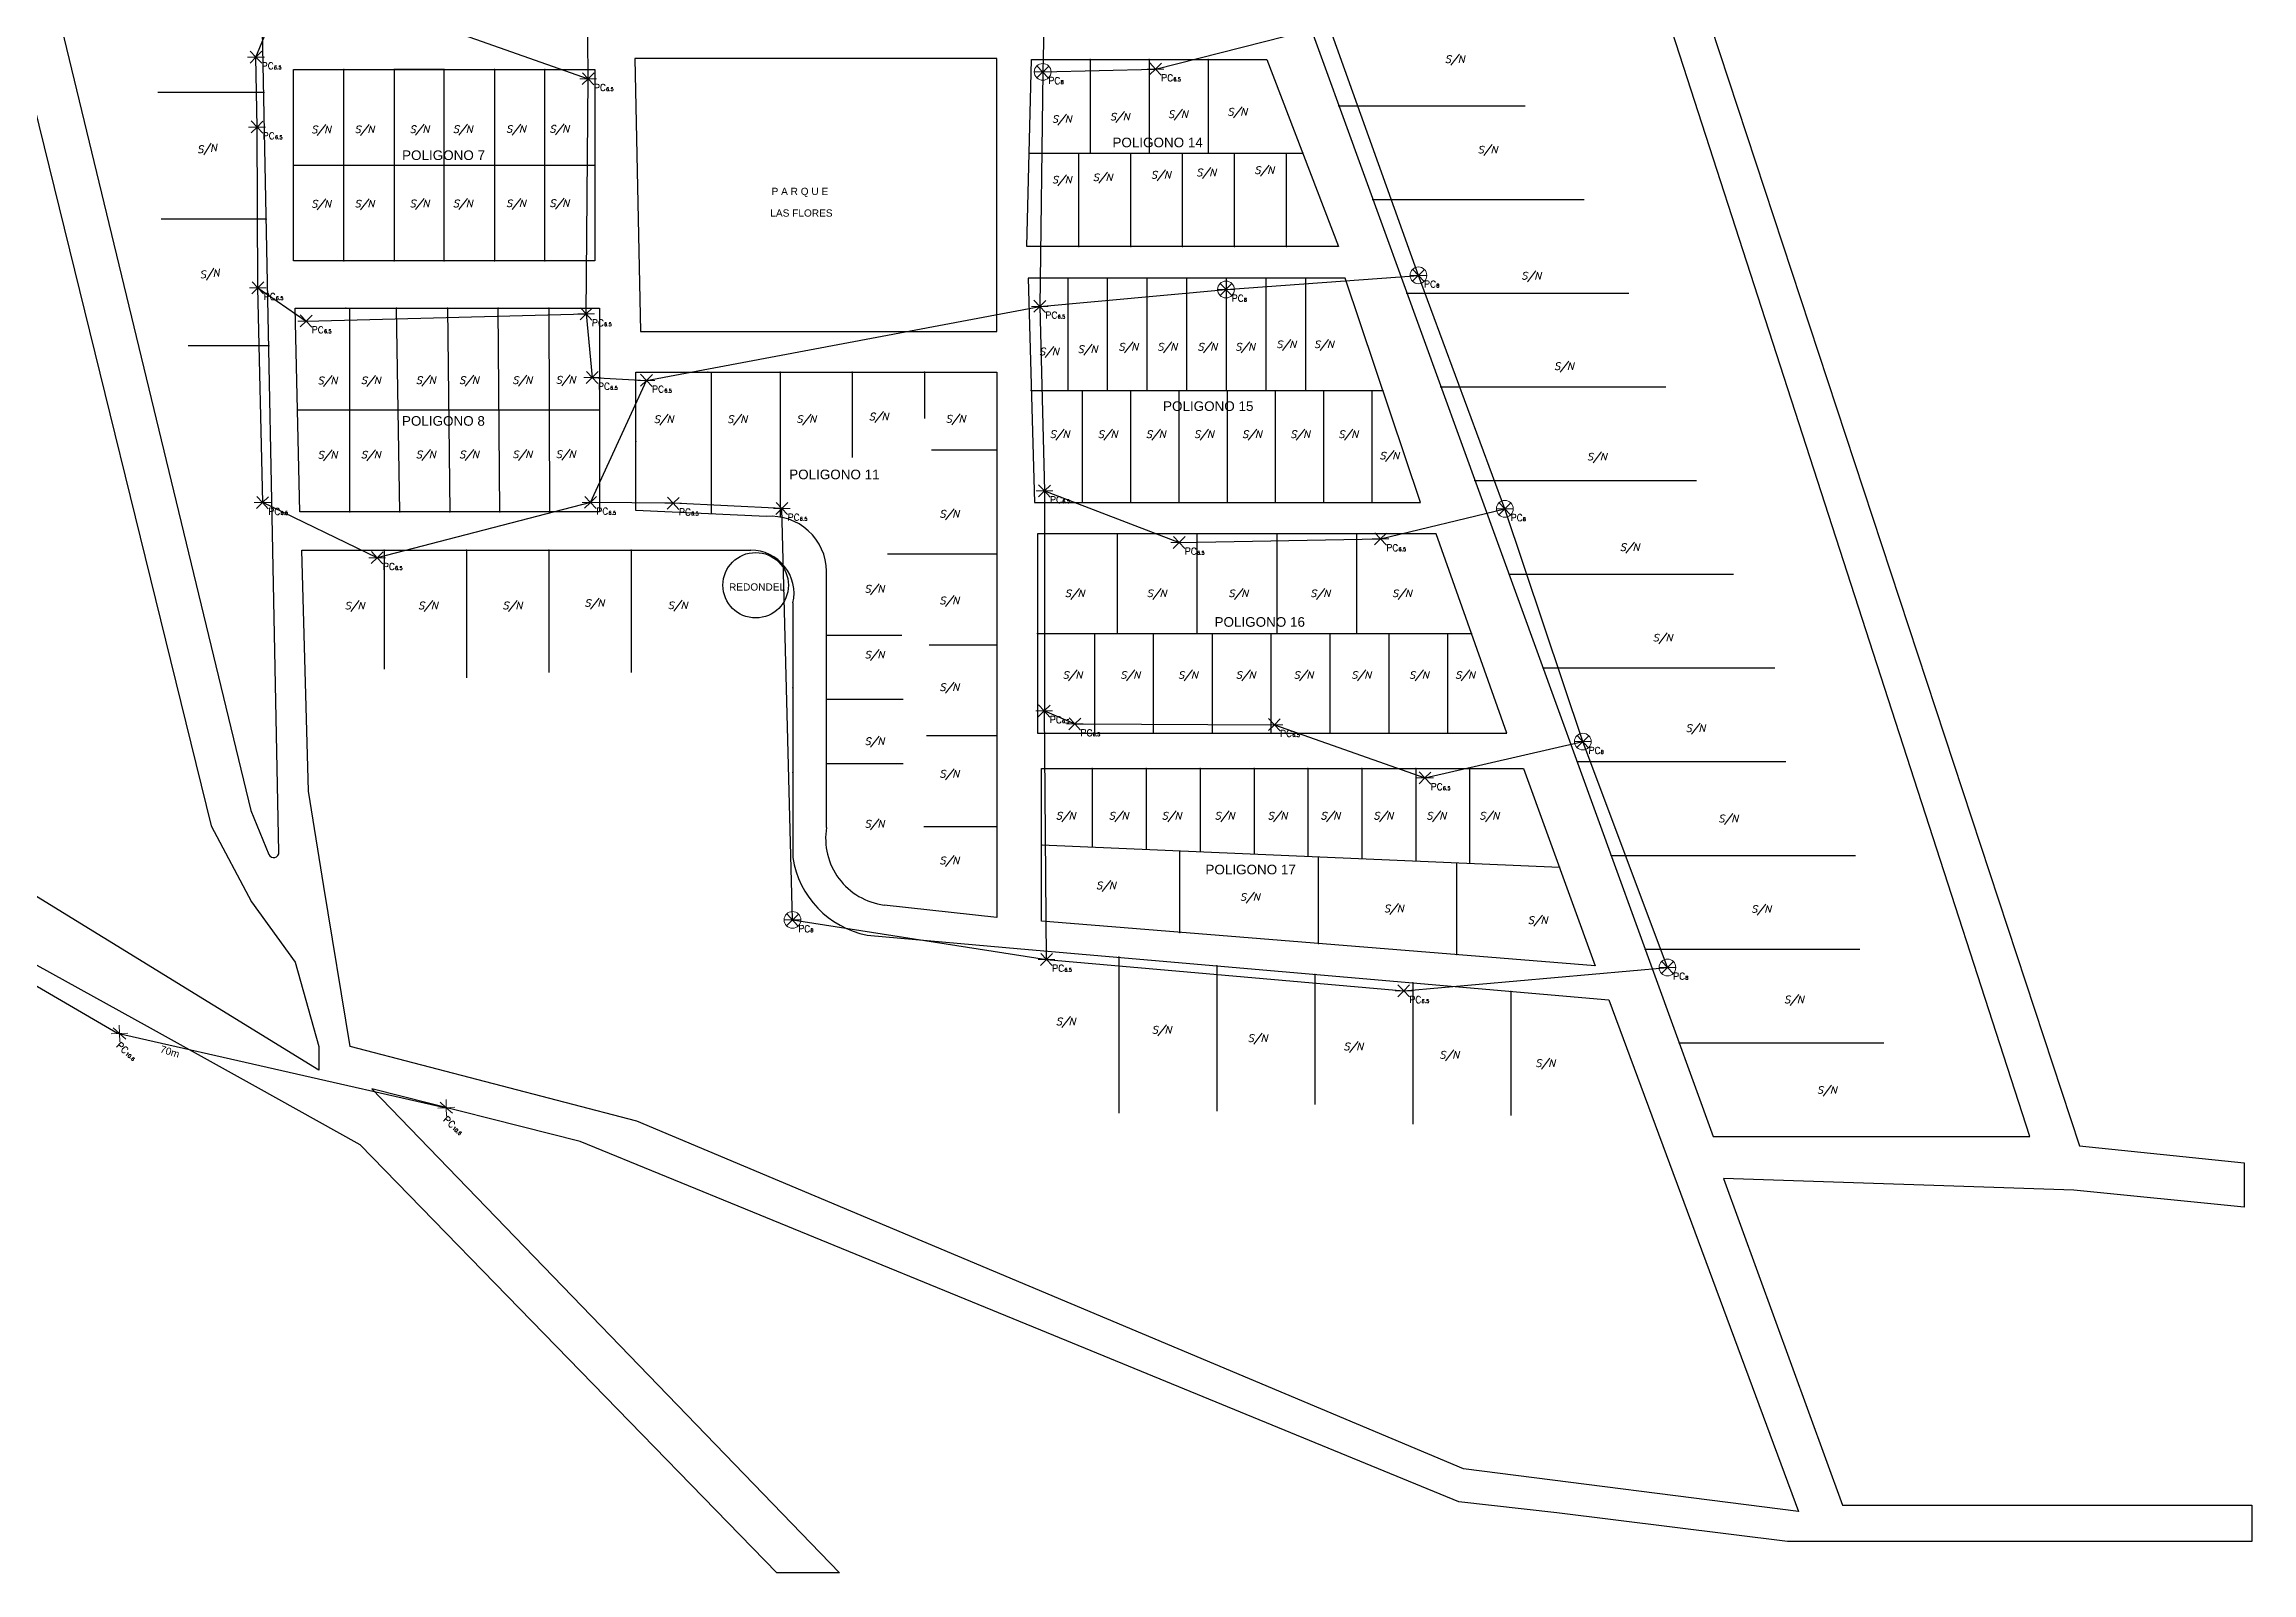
# Model space of a CAD drawing. Header units: millimetres. Extents: x 1987 to 2854, y 2008 to 2698.
# Drawn here: x 2394.8 to 2853.5, y 2008 to 2325.7 of the extents above; entities that cross this region are included whole.
import ezdxf
from ezdxf.enums import TextEntityAlignment as Align

# ---------------------------------------------------------------- set-up
doc = ezdxf.new("R2010")
doc.units = ezdxf.units.MM
doc.header["$PDSIZE"] = 1
for name, color, linetype, lineweight in [('_ADDRESSDIBUJO', 7, 'Continuous', 0), ('_POLEPED', 7, 'Continuous', 0), ('_STRANDDISTANCE', 3, 'Continuous', 0), ('_STREET', 5, 'Continuous', 0)]:
    doc.layers.add(name, color=color, linetype=linetype, lineweight=lineweight)
doc.layers.add('_LOTLINE', color=252, linetype='Continuous')
doc.layers.add('_STRAND', color=3, linetype='Continuous')
doc.styles.add('Address', font='ITALICS.shx', dxfattribs={"height": 1.5})
doc.styles.add('ROMANS', font='romans.shx', dxfattribs={"height": 0.2})
doc.styles.get("Standard").update_dxf_attribs({"font": 'arial.ttf'})
doc.styles.add('StrandDistance0', font='ENGINEERING.shx', dxfattribs={"height": 1.5})
doc.styles.add('Style-romans', font='romans.shx')

# ---------------------------------------------------------------- blocks, each defined once
blk = doc.blocks.new('PC10.6')
at = {"layer": '_POLEPED', "color": 1}
for p, q in [((-1.74, 0), (0, 0)), ((-1.19, 1.26), (0, 0)), ((0, 0), (1.24, 1.22)), ((0, 0), (1.74, 0)), ((0, 0), (1.19, -1.26)), ((-1.24, -1.22), (0, 0))]:
    blk.add_line(p, q, dxfattribs=at)
at = {"layer": '_POLEPED', "linetype": 'Continuous'}
for s, height, style, p in [('PC', 1.391, 'ROMANS', (1.19, -2.51)), ('10.6', 0.732, 'Style-romans', (3.73, -2.5))]:
    blk.add_text(s, height=height, rotation=359.8092, dxfattribs=dict(at, style=style)).set_placement(p)
blk = doc.blocks.new('PC6.5')
at = {"layer": '_POLEPED', "color": 1}
for p, q in [((-1.74, 0), (0, 0)), ((-1.24, -1.22), (0, 0)), ((-1.19, 1.27), (0, 0)), ((0, 0), (1.24, 1.22)), ((0, 0), (1.74, 0)), ((0, 0), (1.19, -1.27))]:
    blk.add_line(p, q, dxfattribs=at)
at = {"layer": '_POLEPED', "linetype": 'Continuous', "attachment_point": 7, "rotation": 359.6478, "line_spacing_factor": 0.72, "style": 'StrandDistance0'}
for s, insert, char_height in [('\\Fromans;PC', (1.18, -2.51), 1.3914), ('\\Fromans;6.5', (3.72, -2.51), 0.7317)]:
    blk.add_mtext(s, dxfattribs=dict(at, insert=insert, char_height=char_height))
blk = doc.blocks.new('PC8_N')
at = {"layer": '_POLEPED', "color": 1}
for p, q in [((-1.24, -1.22), (1.24, 1.22)), ((-1.19, 1.27), (1.19, -1.27)), ((-1.74, 0), (1.74, 0))]:
    blk.add_line(p, q, dxfattribs=at)
blk.add_circle((0, 0), 1.74, dxfattribs=at)
at = {"layer": '_POLEPED', "linetype": 'Continuous', "style": 'ROMANS'}
for s, height, p in [('PC', 1.391, (1.18, -2.51)), ('8', 0.732, (3.72, -2.51))]:
    blk.add_text(s, height=height, rotation=359.6478, dxfattribs=at).set_placement(p)

msp = doc.modelspace()

# ---------------------------------------------------------------- linework, layer by layer
at = {"layer": '_LOTLINE'}
for p, q in [((2361.66, 2480.61), (2437.73, 2166.44)), ((2443.55, 2157.8), (2437.21, 2473.41)), ((2733.83, 2351.51), (2817.74, 2096.72)), ((2807.4, 2098.7), (2726.54, 2348.52)), ((2656.74, 2332.34), (2741.58, 2098.7)), ((2592.7, 2322.66), (2517.51, 2322.66)), ((2517.51, 2322.66), (2518.66, 2265.94)), ((2592.7, 2265.94), (2592.7, 2322.66)), ((2598.94, 2283.59), (2599.92, 2322.45)), ((2599.92, 2322.45), (2648.84, 2322.45)), ((2612.15, 2322.45), (2612.15, 2303.02)), ((2624.38, 2322.45), (2624.38, 2303.02)), ((2636.61, 2322.45), (2636.61, 2303.02)), ((2648.84, 2322.45), (2663.74, 2283.59)), ((2391.6, 2317.29), (2429.43, 2163.24)), ((2446.59, 2320.38), (2509.21, 2320.38)), ((2446.59, 2280.61), (2446.59, 2320.38)), ((2457.02, 2280.61), (2457.02, 2320.38)), ((2477.9, 2320.38), (2467.46, 2320.38)), ((2467.46, 2320.38), (2467.46, 2280.61)), ((2477.9, 2280.61), (2477.9, 2320.38)), ((2488.33, 2320.38), (2488.33, 2280.61)), ((2498.77, 2280.61), (2498.77, 2320.38)), ((2509.21, 2320.38), (2509.21, 2280.61)), ((2440.38, 2315.6), (2418.35, 2315.6)), ((2663.81, 2312.87), (2702.5, 2312.87)), ((2599.43, 2303.02), (2656.29, 2303.02)), ((2609.74, 2283.59), (2609.74, 2303.02)), ((2620.54, 2283.59), (2620.54, 2303.02)), ((2631.34, 2283.59), (2631.34, 2303.02)), ((2642.14, 2283.59), (2642.14, 2303.02)), ((2652.94, 2283.59), (2652.94, 2303.02)), ((2446.59, 2300.5), (2509.21, 2300.5)), ((2440.91, 2289.3), (2419.05, 2289.3)), ((2670.88, 2293.4), (2714.76, 2293.4)), ((2509.21, 2280.61), (2446.59, 2280.61)), ((2663.74, 2283.59), (2598.94, 2283.59)), ((2665.1, 2277.03), (2599.22, 2277.03)), ((2599.22, 2277.03), (2600.53, 2230.41)), ((2607.46, 2277.03), (2607.46, 2253.72)), ((2615.69, 2277.03), (2615.69, 2253.72)), ((2623.93, 2277.03), (2623.93, 2253.72)), ((2632.16, 2277.03), (2632.16, 2253.72)), ((2640.4, 2277.03), (2640.4, 2253.72)), ((2648.63, 2277.03), (2648.63, 2253.72)), ((2656.87, 2277.03), (2656.87, 2253.72)), ((2680.76, 2230.41), (2665.1, 2277.03)), ((2677.95, 2273.93), (2724.04, 2273.93)), ((2446.91, 2270.83), (2510.18, 2270.83)), ((2447.89, 2228.46), (2446.91, 2270.83)), ((2458.27, 2228.46), (2458.27, 2270.83)), ((2468.66, 2228.46), (2468, 2270.83)), ((2478.55, 2270.83), (2479.04, 2228.46)), ((2489.42, 2228.46), (2489.09, 2270.83)), ((2499.64, 2270.83), (2499.8, 2228.46)), ((2510.18, 2270.83), (2510.18, 2228.46)), ((2441.44, 2263), (2424.69, 2263)), ((2518.66, 2265.94), (2592.7, 2265.94)), ((2517.69, 2228.78), (2517.69, 2257.47)), ((2517.69, 2257.47), (2592.7, 2257.47)), ((2533.41, 2228.11), (2533.41, 2257.47)), ((2547.69, 2257.47), (2547.69, 2227.4)), ((2562.69, 2257.47), (2562.69, 2239.78)), ((2577.7, 2257.47), (2577.7, 2247.89)), ((2592.7, 2257.47), (2592.7, 2144.16)), ((2599.87, 2253.72), (2672.93, 2253.72)), ((2610.55, 2230.41), (2610.55, 2253.72)), ((2620.58, 2230.41), (2620.58, 2253.72)), ((2630.61, 2230.41), (2630.61, 2253.72)), ((2640.64, 2230.41), (2640.64, 2253.72)), ((2650.67, 2230.41), (2650.67, 2253.72)), ((2660.7, 2230.41), (2660.7, 2253.72)), ((2670.73, 2230.41), (2670.73, 2253.72)), ((2685.02, 2254.46), (2731.74, 2254.46)), ((2447.4, 2249.65), (2510.18, 2249.65)), ((2592.7, 2241.27), (2579.18, 2241.27)), ((2692.09, 2234.99), (2738.09, 2234.99)), ((2600.53, 2230.41), (2680.76, 2230.41)), ((2510.18, 2228.46), (2447.89, 2228.46)), ((2544.84, 2227.51), (2517.69, 2228.78)), ((2448.28, 2220.53), (2533.89, 2220.53)), ((2449.66, 2170.41), (2448.28, 2220.53)), ((2465.4, 2220.53), (2465.4, 2195.8)), ((2482.52, 2220.53), (2482.52, 2193.99)), ((2499.64, 2220.53), (2499.64, 2195.08)), ((2516.76, 2220.53), (2516.76, 2195.08)), ((2533.89, 2220.53), (2541.6, 2220.53)), ((2684.02, 2223.89), (2601.18, 2223.89)), ((2601.18, 2223.89), (2601.18, 2182.49)), ((2617.75, 2223.89), (2617.75, 2203.19)), ((2634.31, 2223.89), (2634.31, 2203.19)), ((2650.88, 2223.89), (2650.88, 2203.19)), ((2667.45, 2223.89), (2667.45, 2203.19)), ((2698.69, 2182.49), (2684.02, 2223.89)), ((2451.85, 2112.47), (2279.85, 2218.2)), ((2557.33, 2162.89), (2557.33, 2216.17)), ((2592.7, 2219.7), (2569.99, 2219.7)), ((2699.16, 2215.52), (2745.79, 2215.52)), ((2550.36, 2209.57), (2550.36, 2156.65)), ((2557.33, 2202.85), (2572.96, 2202.85)), ((2601.18, 2203.19), (2691.36, 2203.19)), ((2613.08, 2182.49), (2613.08, 2203.19)), ((2625.31, 2182.49), (2625.31, 2203.19)), ((2637.54, 2182.49), (2637.54, 2203.19)), ((2649.77, 2182.49), (2649.77, 2203.19)), ((2662, 2182.49), (2662, 2203.19)), ((2674.23, 2182.49), (2674.23, 2203.19)), ((2686.46, 2182.49), (2686.46, 2203.19)), ((2592.7, 2200.81), (2578.64, 2200.81)), ((2706.23, 2196.05), (2754.41, 2196.05)), ((2557.33, 2189.53), (2573.23, 2189.53)), ((2592.7, 2181.93), (2578.1, 2181.93)), ((2601.18, 2182.49), (2698.69, 2182.49)), ((2557.33, 2176.21), (2573.23, 2176.21)), ((2602.03, 2175.13), (2702.18, 2175.13)), ((2602.03, 2143.42), (2602.03, 2175.13)), ((2612.57, 2175.13), (2612.57, 2158.82)), ((2623.77, 2175.13), (2623.77, 2158.34)), ((2634.97, 2175.13), (2634.97, 2157.86)), ((2646.17, 2175.13), (2646.17, 2157.38)), ((2657.37, 2175.13), (2657.37, 2156.9)), ((2668.57, 2175.13), (2668.57, 2156.41)), ((2679.78, 2175.13), (2679.78, 2155.93)), ((2690.98, 2175.13), (2690.98, 2155.45)), ((2702.18, 2175.13), (2717.05, 2134.17)), ((2713.3, 2176.58), (2756.67, 2176.58)), ((2452.86, 2150.65), (2449.66, 2170.41)), ((2437.73, 2166.44), (2441.46, 2157.31)), ((2429.43, 2163.24), (2437.84, 2147.48)), ((2592.7, 2163.04), (2577.56, 2163.04)), ((2602.03, 2159.28), (2709.62, 2154.65)), ((2630.78, 2141.1), (2630.78, 2158.04)), ((2659.54, 2138.79), (2659.54, 2156.8)), ((2720.37, 2157.11), (2771.18, 2157.11)), ((2688.3, 2136.48), (2688.3, 2155.57)), ((2437.84, 2147.48), (2446.95, 2134.88)), ((2458.36, 2117.41), (2452.86, 2150.65)), ((2592.7, 2144.16), (2569.31, 2146.78)), ((2717.05, 2134.17), (2602.03, 2143.42)), ((2565.78, 2140.54), (2597.71, 2137.69)), ((2405.07, 2127.71), (2387.45, 2137.49)), ((2446.95, 2134.88), (2451.85, 2117.37)), ((2597.71, 2137.69), (2719.93, 2127.07)), ((2618.08, 2135.92), (2618.08, 2103.51)), ((2638.45, 2134.15), (2638.45, 2103.96)), ((2727.44, 2137.64), (2772.08, 2137.64)), ((2658.82, 2132.38), (2658.82, 2105.32)), ((2679.19, 2130.61), (2679.19, 2101.24)), ((2699.56, 2128.84), (2699.56, 2103.05)), ((2416.2, 2121.53), (2405.07, 2127.71)), ((2719.93, 2127.07), (2759.29, 2020.79)), ((2438.66, 2109.06), (2416.2, 2121.53)), ((2451.85, 2117.37), (2451.85, 2112.47)), ((2517.89, 2101.89), (2458.36, 2117.41)), ((2734.51, 2118.17), (2777.07, 2118.17)), ((2460.42, 2096.97), (2438.66, 2109.06)), ((2506.17, 2097.68), (2462.84, 2108.57)), ((2462.84, 2108.57), (2560.05, 2008.03)), ((2689.68, 2029.61), (2517.89, 2101.89)), ((2546.99, 2008.03), (2460.42, 2096.97)), ((2541.99, 2082.99), (2506.17, 2097.68)), ((2741.58, 2098.7), (2807.4, 2098.7)), ((2817.74, 2096.72), (2851.96, 2093.19)), ((2851.96, 2093.19), (2851.96, 2084.02)), ((2816.56, 2087.57), (2743.71, 2089.94)), ((2743.71, 2089.94), (2768.49, 2022.07)), ((2851.96, 2084.02), (2816.56, 2087.57)), ((2604.54, 2057.33), (2541.99, 2082.99)), ((2688.73, 2022.81), (2604.54, 2057.33)), ((2759.29, 2020.79), (2689.68, 2029.61)), ((2709.11, 2020.53), (2688.73, 2022.81)), ((2757.01, 2014.55), (2709.11, 2020.53)), ((2768.49, 2022.07), (2853.53, 2022.07)), ((2853.53, 2022.07), (2853.53, 2014.55)), ((2768.88, 2014.55), (2757.01, 2014.55)), ((2853.53, 2014.55), (2768.88, 2014.55)), ((2560.05, 2008.03), (2546.99, 2008.03))]:
    msp.add_line(p, q, dxfattribs=at)
msp.add_circle((2542.62, 2213.23), 6.8, dxfattribs=at)
for centre, radius, start, end in [((2545.81, 2216.03), 11.52, 0.6663, 94.8147), ((2541.6, 2211.55), 8.98, 347.2436, 90), ((2571.11, 2160.63), 13.96, 170.6921, 262.604), ((2442.47, 2157.72), 1.09, 202.2196, 3.8215), ((2569.45, 2159.5), 19.31, 188.4851, 259.0354)]:
    msp.add_arc(centre, radius, start, end, dxfattribs=at)
for p in [(2612.15, 2322.45), (2624.38, 2322.45), (2636.61, 2322.45), (2457.02, 2320.38), (2467.46, 2320.38), (2477.9, 2320.38), (2488.33, 2320.38), (2498.77, 2320.38), (2440.38, 2315.6), (2663.81, 2312.87), (2599.43, 2303.02), (2656.29, 2303.02), (2446.59, 2300.5), (2509.21, 2300.5), (2440.91, 2289.3), (2670.88, 2293.4), (2457.02, 2280.61), (2467.46, 2280.61), (2477.9, 2280.61), (2488.33, 2280.61), (2498.77, 2280.61), (2609.74, 2283.59), (2620.54, 2283.59), (2631.34, 2283.59), (2642.14, 2283.59), (2652.94, 2283.59), (2607.46, 2277.03), (2615.69, 2277.03), (2623.93, 2277.03), (2632.16, 2277.03), (2640.4, 2277.03), (2648.63, 2277.03), (2656.87, 2277.03), (2677.95, 2273.93), (2457.46, 2270.83), (2468, 2270.83), (2478.55, 2270.83), (2489.09, 2270.83), (2499.64, 2270.83), (2441.44, 2263), (2532.69, 2257.47), (2547.69, 2257.47), (2562.69, 2257.47), (2577.7, 2257.47), (2599.87, 2253.72), (2672.93, 2253.72), (2685.02, 2254.46), (2447.4, 2249.65), (2510.18, 2249.65), (2517.69, 2243.13), (2592.7, 2241.27), (2692.09, 2234.99), (2610.55, 2230.41), (2620.58, 2230.41), (2630.61, 2230.41), (2640.64, 2230.41), (2650.67, 2230.41), (2660.7, 2230.41), (2670.73, 2230.41), (2458.27, 2228.46), (2468.66, 2228.46), (2479.04, 2228.46), (2489.42, 2228.46), (2499.8, 2228.46), (2533.41, 2228.11), (2465.4, 2220.53), (2482.52, 2220.53), (2499.64, 2220.53), (2516.76, 2220.53), (2617.75, 2223.89), (2634.31, 2223.89), (2650.88, 2223.89), (2667.45, 2223.89), (2592.7, 2219.7), (2699.16, 2215.52), (2557.33, 2202.85), (2601.18, 2203.19), (2691.36, 2203.19), (2592.7, 2200.81), (2706.23, 2196.05), (2550.36, 2191.93), (2557.33, 2189.53), (2592.7, 2181.93), (2613.08, 2182.49), (2625.31, 2182.49), (2637.54, 2182.49), (2649.77, 2182.49), (2662, 2182.49), (2674.23, 2182.49), (2686.46, 2182.49), (2557.33, 2176.21), (2612.57, 2175.13), (2623.77, 2175.13), (2634.97, 2175.13), (2646.17, 2175.13), (2657.37, 2175.13), (2668.57, 2175.13), (2679.78, 2175.13), (2690.98, 2175.13), (2713.3, 2176.58), (2550.36, 2174.29), (2592.7, 2163.04), (2602.03, 2159.28), (2720.37, 2157.11), (2709.62, 2154.65), (2630.78, 2141.1), (2659.54, 2138.79), (2618.08, 2135.92), (2638.45, 2134.15), (2688.3, 2136.48), (2727.44, 2137.64), (2658.82, 2132.38), (2679.19, 2130.61), (2699.56, 2128.84), (2734.51, 2118.17)]:
    msp.add_point(p, dxfattribs=at)
at = {"layer": '_STRAND'}
for p, q in [((2603.8, 2383.08), (2602.26, 2319.89)), ((2507.8, 2318.46), (2507.41, 2371.97)), ((2438.78, 2322.96), (2447.96, 2345.25)), ((2475.71, 2329.77), (2507.8, 2318.46)), ((2625.69, 2320.48), (2661.74, 2329.61)), ((2680.33, 2277.62), (2661.74, 2329.61)), ((2438.99, 2308.43), (2438.78, 2322.96)), ((2507.39, 2269.59), (2507.8, 2318.46)), ((2602.26, 2319.89), (2601.64, 2271.17)), ((2602.26, 2319.89), (2625.69, 2320.48)), ((2439.18, 2275.02), (2438.99, 2308.43)), ((2640.35, 2274.68), (2680.33, 2277.62)), ((2698.3, 2229.1), (2680.33, 2277.62)), ((2440.17, 2230.4), (2439.18, 2275.02)), ((2439.18, 2275.02), (2449.18, 2268.12)), ((2519.9, 2255.79), (2601.64, 2271.17)), ((2601.64, 2271.17), (2640.35, 2274.68)), ((2601.64, 2271.17), (2602.61, 2232.82)), ((2449.18, 2268.12), (2507.39, 2269.59)), ((2507.39, 2269.59), (2508.64, 2256.39)), ((2508.3, 2230.43), (2519.9, 2255.79)), ((2508.64, 2256.39), (2519.9, 2255.79)), ((2463.95, 2218.94), (2440.17, 2230.4)), ((2508.3, 2230.43), (2463.95, 2218.94)), ((2525.47, 2230.27), (2508.3, 2230.43)), ((2548.05, 2229.18), (2525.47, 2230.27)), ((2602.61, 2232.82), (2630.6, 2222.11)), ((2602.61, 2232.82), (2602.61, 2187.12)), ((2550.27, 2143.69), (2548.05, 2229.18)), ((2672.48, 2222.85), (2698.3, 2229.1)), ((2714.5, 2180.74), (2698.3, 2229.1)), ((2630.6, 2222.11), (2672.48, 2222.85)), ((2602.61, 2187.12), (2608.92, 2184.4)), ((2603.04, 2135.47), (2602.61, 2187.12)), ((2608.92, 2184.4), (2650.4, 2184.25)), ((2650.4, 2184.25), (2681.7, 2173.19)), ((2681.7, 2173.19), (2714.5, 2180.74)), ((2732.08, 2133.81), (2714.5, 2180.74)), ((2350.11, 2155.03), (2410.01, 2120.19)), ((2550.27, 2143.69), (2603.04, 2135.47)), ((2603.04, 2135.47), (2677.27, 2128.95)), ((2677.27, 2128.95), (2732.08, 2133.81)), ((2410.01, 2120.19), (2478.33, 2104.68))]:
    msp.add_line(p, q, dxfattribs=at)

# ---------------------------------------------------------------- block references
at = {"layer": '_POLEPED'}
for name, p in [('PC6.5', (2438.78, 2322.96)), ('PC8_N', (2602.26, 2319.89)), ('PC6.5', (2625.69, 2320.48)), ('PC6.5', (2507.8, 2318.46)), ('PC6.5', (2438.99, 2308.43)), ('PC6.5', (2439.18, 2275.02)), ('PC8_N', (2640.35, 2274.68)), ('PC8_N', (2680.33, 2277.62)), ('PC6.5', (2601.64, 2271.17)), ('PC6.5', (2449.18, 2268.12)), ('PC6.5', (2507.39, 2269.59)), ('PC6.5', (2508.64, 2256.39)), ('PC6.5', (2519.9, 2255.79)), ('PC6.5', (2440.15, 2230.4)), ('PC6.5', (2508.3, 2230.43)), ('PC6.5', (2525.47, 2230.27)), ('PC6.5', (2548.05, 2229.18)), ('PC6.5', (2602.61, 2232.82)), ('PC8_N', (2698.3, 2229.1)), ('PC6.5', (2630.6, 2222.11)), ('PC6.5', (2672.48, 2222.85)), ('PC6.5', (2463.95, 2218.94)), ('PC6.5', (2602.55, 2187.12)), ('PC6.5', (2608.92, 2184.4)), ('PC6.5', (2650.4, 2184.25)), ('PC8_N', (2714.5, 2180.74)), ('PC6.5', (2681.7, 2173.19)), ('PC8_N', (2550.27, 2143.69)), ('PC6.5', (2603.04, 2135.47)), ('PC8_N', (2732.08, 2133.81)), ('PC6.5', (2677.27, 2128.95))]:
    msp.add_blockref(name, p, dxfattribs=at)
at = {"layer": '_POLEPED', "rotation": 318.5402962928324}
for p in [(2410.41, 2120.1), (2478.33, 2104.68)]:
    msp.add_blockref('PC10.6', p, dxfattribs=at)

# ---------------------------------------------------------------- texts
at = {"layer": '_ADDRESSDIBUJO', "color": 7, "linetype": 'Continuous', "lineweight": 0, "style": 'Address'}
for p in [(2687.87, 2321.79), (2642.69, 2310.85), (2452.3, 2307.18), (2461.3, 2307.2), (2472.73, 2307.22), (2481.73, 2307.25), (2492.8, 2307.27), (2501.8, 2307.29), (2606.21, 2309.35), (2618.26, 2309.85), (2630.35, 2310.35), (2694.69, 2302.99), (2606.21, 2296.74), (2614.71, 2297.24), (2626.79, 2297.74), (2636.21, 2298.24), (2648.3, 2298.74), (2452.3, 2291.74), (2461.3, 2291.76), (2472.73, 2291.79), (2481.73, 2291.81), (2492.8, 2291.83), (2501.8, 2291.85), (2703.76, 2276.79), (2603.55, 2261.03), (2611.55, 2261.53), (2620.04, 2262.03), (2628.11, 2262.03), (2636.47, 2262.03), (2644.31, 2262.03), (2652.85, 2262.53), (2660.68, 2262.53), (2710.58, 2257.99), (2453.61, 2255.02), (2462.61, 2255.05), (2474.04, 2255.07), (2483.04, 2255.09), (2494.1, 2255.11), (2503.1, 2255.14), (2523.47, 2246.97), (2538.75, 2247), (2553.12, 2247.02), (2568.17, 2247.52), (2584.14, 2247.04), (2605.74, 2243.85), (2615.74, 2243.85), (2625.74, 2243.85), (2635.74, 2243.85), (2645.74, 2243.85), (2655.74, 2243.85), (2665.74, 2243.85), (2453.61, 2239.59), (2462.61, 2239.61), (2474.04, 2239.63), (2483.04, 2239.65), (2494.1, 2239.68), (2503.1, 2239.7), (2674.29, 2239.41), (2717.41, 2239.19), (2582.85, 2227.3), (2724.23, 2220.39), (2567.28, 2211.72), (2608.9, 2210.79), (2625.9, 2210.79), (2642.9, 2210.79), (2659.9, 2210.79), (2676.9, 2210.79), (2459.24, 2208.24), (2474.52, 2208.26), (2492.05, 2208.28), (2509.09, 2208.78), (2526.37, 2208.31), (2582.85, 2209.3), (2731.06, 2201.59), (2567.28, 2198.06), (2582.85, 2191.3), (2608.43, 2193.84), (2620.43, 2193.84), (2632.43, 2193.84), (2644.43, 2193.84), (2656.43, 2193.84), (2668.43, 2193.84), (2680.43, 2193.84), (2690.02, 2193.84), (2737.89, 2182.79), (2567.28, 2180.06), (2582.85, 2173.3), (2607.03, 2164.59), (2618.03, 2164.59), (2629.03, 2164.59), (2640.03, 2164.59), (2651.03, 2164.59), (2662.03, 2164.59), (2673.03, 2164.59), (2684.03, 2164.59), (2695.03, 2164.59), (2744.71, 2164), (2567.28, 2162.92), (2582.85, 2155.3), (2615.4, 2150.11), (2645.3, 2147.7), (2675.2, 2145.3), (2705.11, 2142.89), (2751.54, 2145.2), (2758.37, 2126.4), (2607.03, 2121.84), (2626.96, 2120.11), (2646.88, 2118.38), (2666.81, 2116.65), (2686.73, 2114.92), (2706.66, 2113.19), (2765.19, 2107.6)]:
    msp.add_text('S/N', height=1.5, dxfattribs=at).set_placement(p, align=Align.CENTER)
for p in [(2428.67, 2303.21), (2429.2, 2277.21)]:
    msp.add_text('S/N', height=1.5, rotation=6.2574, dxfattribs=at).set_placement(p, align=Align.CENTER)
at = {"layer": '_ADDRESSDIBUJO'}
for s, p in [('P A R Q U E', (2545.92, 2294.32)), ('LAS FLORES', (2545.66, 2289.82))]:
    msp.add_text(s, height=1.5, dxfattribs=at).set_placement(p)
at = {"layer": '_LOTLINE'}
msp.add_text('REDONDEL', height=1.5, dxfattribs=at).set_placement((2537.08, 2212.12))
at = {"layer": '_STRANDDISTANCE'}
msp.add_text('70m', height=1.5, rotation=343.0302, dxfattribs=at).set_placement((2418.72, 2116.21))
at = {"layer": '_STREET'}
for s, p in [('POLIGONO 7', (2469.14, 2301.58)), ('POLIGONO 14', (2616.75, 2304.23)), ('POLIGONO 8', (2469.11, 2246.37)), ('POLIGONO 15', (2627.27, 2249.44)), ('POLIGONO 11', (2549.58, 2235.25)), ('POLIGONO 16', (2637.97, 2204.6)), ('POLIGONO 17', (2636.08, 2153.16))]:
    msp.add_text(s, height=2, dxfattribs=at).set_placement(p)

doc.saveas('drawing.dxf')
